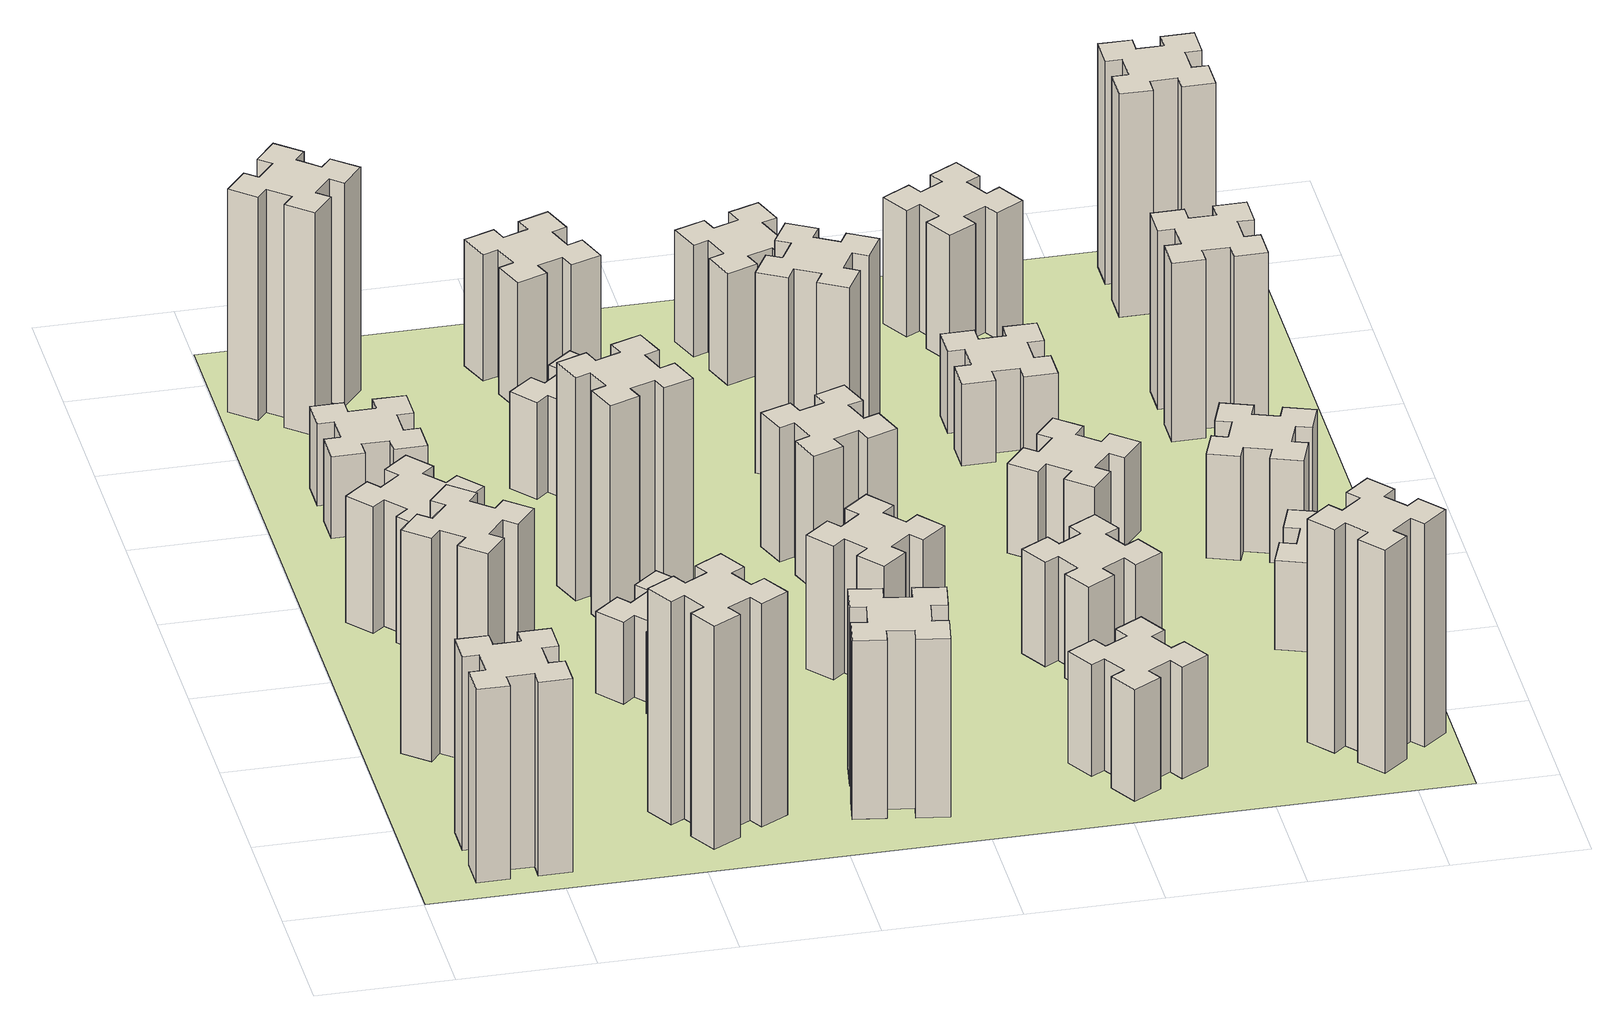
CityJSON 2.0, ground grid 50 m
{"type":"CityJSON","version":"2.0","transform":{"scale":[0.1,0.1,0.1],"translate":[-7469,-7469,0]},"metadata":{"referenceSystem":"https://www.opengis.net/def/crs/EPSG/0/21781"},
"CityObjects":{
"building1":{"type":"Building","attributes":{"class":"1000","function":"1000","usage":"1000","yearOfConstruction":2016,"roofType":"1000","measuredHeight":78,"storeysAboveGround":30,"storeysBelowGround":0},"geometry":[{"type":"Solid","lod":"1","boundaries":[[[[0,1,2,3,4,5,6,7,8,9,10,11,12,13,14,15,16,17,18,19]],[[17,16,20,21]],[[16,15,22,20]],[[15,14,23,22]],[[14,13,24,23]],[[13,12,25,24]],[[12,11,26,25]],[[11,10,27,26]],[[10,9,28,27]],[[9,8,29,28]],[[8,7,30,29]],[[7,6,31,30]],[[6,5,32,31]],[[5,4,33,32]],[[4,3,34,33]],[[3,2,35,34]],[[2,1,36,35]],[[1,0,37,36]],[[0,19,38,37]],[[19,18,39,38]],[[18,17,21,39]],[[24,25,26,27,28,29,30,31,32,33,34,35,36,37,38,39,21,20,22,23]]]]}]},
"building2":{"type":"Building","attributes":{"class":"1000","function":"1000","usage":"1000","yearOfConstruction":2016,"roofType":"1000","measuredHeight":90,"storeysAboveGround":30,"storeysBelowGround":0},"geometry":[{"type":"Solid","lod":"1","boundaries":[[[[40,41,42,43,44,45,46,47,48,49,50,51,52,53,54,55,56,57,58,59]],[[57,56,60,61]],[[56,55,62,60]],[[55,54,63,62]],[[54,53,64,63]],[[53,52,65,64]],[[52,51,66,65]],[[51,50,67,66]],[[50,49,68,67]],[[49,48,69,68]],[[48,47,70,69]],[[47,46,71,70]],[[46,45,72,71]],[[45,44,73,72]],[[44,43,74,73]],[[43,42,75,74]],[[42,41,76,75]],[[41,40,77,76]],[[40,59,78,77]],[[59,58,79,78]],[[58,57,61,79]],[[64,65,66,67,68,69,70,71,72,73,74,75,76,77,78,79,61,60,62,63]]]]}]},
"building3":{"type":"Building","attributes":{"class":"1000","function":"1000","usage":"1000","yearOfConstruction":2016,"roofType":"1000","measuredHeight":51,"storeysAboveGround":30,"storeysBelowGround":0},"geometry":[{"type":"Solid","lod":"1","boundaries":[[[[80,81,82,83,84,85,86,87,88,89,90,91,92,93,94,95,96,97,98,99]],[[97,96,100,101]],[[96,95,102,100]],[[95,94,103,102]],[[94,93,104,103]],[[93,92,105,104]],[[92,91,106,105]],[[91,90,107,106]],[[90,89,108,107]],[[89,88,109,108]],[[88,87,110,109]],[[87,86,111,110]],[[86,85,112,111]],[[85,84,113,112]],[[84,83,114,113]],[[83,82,115,114]],[[82,81,116,115]],[[81,80,117,116]],[[80,99,118,117]],[[99,98,119,118]],[[98,97,101,119]],[[104,105,106,107,108,109,110,111,112,113,114,115,116,117,118,119,101,100,102,103]]]]}]},
"building4":{"type":"Building","attributes":{"class":"1000","function":"1000","usage":"1000","yearOfConstruction":2016,"roofType":"1000","measuredHeight":33,"storeysAboveGround":30,"storeysBelowGround":0},"geometry":[{"type":"Solid","lod":"1","boundaries":[[[[120,121,122,123,124,125,126,127,128,129,130,131,132,133,134,135,136,137,138,139]],[[137,136,140,141]],[[136,135,142,140]],[[135,134,143,142]],[[134,133,144,143]],[[133,132,145,144]],[[132,131,146,145]],[[131,130,147,146]],[[130,129,148,147]],[[129,128,149,148]],[[128,127,150,149]],[[127,126,151,150]],[[126,125,152,151]],[[125,124,153,152]],[[124,123,154,153]],[[123,122,155,154]],[[122,121,156,155]],[[121,120,157,156]],[[120,139,158,157]],[[139,138,159,158]],[[138,137,141,159]],[[144,145,146,147,148,149,150,151,152,153,154,155,156,157,158,159,141,140,142,143]]]]}]},
"building5":{"type":"Building","attributes":{"class":"1000","function":"1000","usage":"1000","yearOfConstruction":2016,"roofType":"1000","measuredHeight":90,"storeysAboveGround":30,"storeysBelowGround":0},"geometry":[{"type":"Solid","lod":"1","boundaries":[[[[160,161,162,163,164,165,166,167,168,169,170,171,172,173,174,175,176,177,178,179]],[[177,176,180,181]],[[176,175,182,180]],[[175,174,183,182]],[[174,173,184,183]],[[173,172,185,184]],[[172,171,186,185]],[[171,170,187,186]],[[170,169,188,187]],[[169,168,189,188]],[[168,167,190,189]],[[167,166,191,190]],[[166,165,192,191]],[[165,164,193,192]],[[164,163,194,193]],[[163,162,195,194]],[[162,161,196,195]],[[161,160,197,196]],[[160,179,198,197]],[[179,178,199,198]],[[178,177,181,199]],[[184,185,186,187,188,189,190,191,192,193,194,195,196,197,198,199,181,180,182,183]]]]}]},
"building6":{"type":"Building","attributes":{"class":"1000","function":"1000","usage":"1000","yearOfConstruction":2016,"roofType":"1000","measuredHeight":90,"storeysAboveGround":30,"storeysBelowGround":0},"geometry":[{"type":"Solid","lod":"1","boundaries":[[[[200,201,202,203,204,205,206,207,208,209,210,211,212,213,214,215,216,217,218,219]],[[217,216,220,221]],[[216,215,222,220]],[[215,214,223,222]],[[214,213,224,223]],[[213,212,225,224]],[[212,211,226,225]],[[211,210,227,226]],[[210,209,228,227]],[[209,208,229,228]],[[208,207,230,229]],[[207,206,231,230]],[[206,205,232,231]],[[205,204,233,232]],[[204,203,234,233]],[[203,202,235,234]],[[202,201,236,235]],[[201,200,237,236]],[[200,219,238,237]],[[219,218,239,238]],[[218,217,221,239]],[[224,225,226,227,228,229,230,231,232,233,234,235,236,237,238,239,221,220,222,223]]]]}]},
"building7":{"type":"Building","attributes":{"class":"1000","function":"1000","usage":"1000","yearOfConstruction":2016,"roofType":"1000","measuredHeight":33,"storeysAboveGround":30,"storeysBelowGround":0},"geometry":[{"type":"Solid","lod":"1","boundaries":[[[[240,241,242,243,244,245,246,247,248,249,250,251,252,253,254,255,256,257,258,259]],[[257,256,260,261]],[[256,255,262,260]],[[255,254,263,262]],[[254,253,264,263]],[[253,252,265,264]],[[252,251,266,265]],[[251,250,267,266]],[[250,249,268,267]],[[249,248,269,268]],[[248,247,270,269]],[[247,246,271,270]],[[246,245,272,271]],[[245,244,273,272]],[[244,243,274,273]],[[243,242,275,274]],[[242,241,276,275]],[[241,240,277,276]],[[240,259,278,277]],[[259,258,279,278]],[[258,257,261,279]],[[264,265,266,267,268,269,270,271,272,273,274,275,276,277,278,279,261,260,262,263]]]]}]},
"building8":{"type":"Building","attributes":{"class":"1000","function":"1000","usage":"1000","yearOfConstruction":2016,"roofType":"1000","measuredHeight":90,"storeysAboveGround":30,"storeysBelowGround":0},"geometry":[{"type":"Solid","lod":"1","boundaries":[[[[280,281,282,283,284,285,286,287,288,289,290,291,292,293,294,295,296,297,298,299]],[[297,296,300,301]],[[296,295,302,300]],[[295,294,303,302]],[[294,293,304,303]],[[293,292,305,304]],[[292,291,306,305]],[[291,290,307,306]],[[290,289,308,307]],[[289,288,309,308]],[[288,287,310,309]],[[287,286,311,310]],[[286,285,312,311]],[[285,284,313,312]],[[284,283,314,313]],[[283,282,315,314]],[[282,281,316,315]],[[281,280,317,316]],[[280,299,318,317]],[[299,298,319,318]],[[298,297,301,319]],[[304,305,306,307,308,309,310,311,312,313,314,315,316,317,318,319,301,300,302,303]]]]}]},
"building9":{"type":"Building","attributes":{"class":"1000","function":"1000","usage":"1000","yearOfConstruction":2016,"roofType":"1000","measuredHeight":72,"storeysAboveGround":30,"storeysBelowGround":0},"geometry":[{"type":"Solid","lod":"1","boundaries":[[[[320,321,322,323,324,325,326,327,328,329,330,331,332,333,334,335,336,337,338,339]],[[337,336,340,341]],[[336,335,342,340]],[[335,334,343,342]],[[334,333,344,343]],[[333,332,345,344]],[[332,331,346,345]],[[331,330,347,346]],[[330,329,348,347]],[[329,328,349,348]],[[328,327,350,349]],[[327,326,351,350]],[[326,325,352,351]],[[325,324,353,352]],[[324,323,354,353]],[[323,322,355,354]],[[322,321,356,355]],[[321,320,357,356]],[[320,339,358,357]],[[339,338,359,358]],[[338,337,341,359]],[[344,345,346,347,348,349,350,351,352,353,354,355,356,357,358,359,341,340,342,343]]]]}]},
"building10":{"type":"Building","attributes":{"class":"1000","function":"1000","usage":"1000","yearOfConstruction":2016,"roofType":"1000","measuredHeight":39,"storeysAboveGround":30,"storeysBelowGround":0},"geometry":[{"type":"Solid","lod":"1","boundaries":[[[[360,361,362,363,364,365,366,367,368,369,370,371,372,373,374,375,376,377,378,379]],[[377,376,380,381]],[[376,375,382,380]],[[375,374,383,382]],[[374,373,384,383]],[[373,372,385,384]],[[372,371,386,385]],[[371,370,387,386]],[[370,369,388,387]],[[369,368,389,388]],[[368,367,390,389]],[[367,366,391,390]],[[366,365,392,391]],[[365,364,393,392]],[[364,363,394,393]],[[363,362,395,394]],[[362,361,396,395]],[[361,360,397,396]],[[360,379,398,397]],[[379,378,399,398]],[[378,377,381,399]],[[384,385,386,387,388,389,390,391,392,393,394,395,396,397,398,399,381,380,382,383]]]]}]},
"building11":{"type":"Building","attributes":{"class":"1000","function":"1000","usage":"1000","yearOfConstruction":2016,"roofType":"1000","measuredHeight":51,"storeysAboveGround":30,"storeysBelowGround":0},"geometry":[{"type":"Solid","lod":"1","boundaries":[[[[400,401,402,403,404,405,406,407,408,409,410,411,412,413,414,415,416,417,418,419]],[[417,416,420,421]],[[416,415,422,420]],[[415,414,423,422]],[[414,413,424,423]],[[413,412,425,424]],[[412,411,426,425]],[[411,410,427,426]],[[410,409,428,427]],[[409,408,429,428]],[[408,407,430,429]],[[407,406,431,430]],[[406,405,432,431]],[[405,404,433,432]],[[404,403,434,433]],[[403,402,435,434]],[[402,401,436,435]],[[401,400,437,436]],[[400,419,438,437]],[[419,418,439,438]],[[418,417,421,439]],[[424,425,426,427,428,429,430,431,432,433,434,435,436,437,438,439,421,420,422,423]]]]}]},
"building12":{"type":"Building","attributes":{"class":"1000","function":"1000","usage":"1000","yearOfConstruction":2016,"roofType":"1000","measuredHeight":54,"storeysAboveGround":30,"storeysBelowGround":0},"geometry":[{"type":"Solid","lod":"1","boundaries":[[[[440,441,442,443,444,445,446,447,448,449,450,451,452,453,454,455,456,457,458,459]],[[457,456,460,461]],[[456,455,462,460]],[[455,454,463,462]],[[454,453,464,463]],[[453,452,465,464]],[[452,451,466,465]],[[451,450,467,466]],[[450,449,468,467]],[[449,448,469,468]],[[448,447,470,469]],[[447,446,471,470]],[[446,445,472,471]],[[445,444,473,472]],[[444,443,474,473]],[[443,442,475,474]],[[442,441,476,475]],[[441,440,477,476]],[[440,459,478,477]],[[459,458,479,478]],[[458,457,461,479]],[[464,465,466,467,468,469,470,471,472,473,474,475,476,477,478,479,461,460,462,463]]]]}]},
"building13":{"type":"Building","attributes":{"class":"1000","function":"1000","usage":"1000","yearOfConstruction":2016,"roofType":"1000","measuredHeight":54,"storeysAboveGround":30,"storeysBelowGround":0},"geometry":[{"type":"Solid","lod":"1","boundaries":[[[[480,481,482,483,484,485,486,487,488,489,490,491,492,493,494,495,496,497,498,499]],[[497,496,500,501]],[[496,495,502,500]],[[495,494,503,502]],[[494,493,504,503]],[[493,492,505,504]],[[492,491,506,505]],[[491,490,507,506]],[[490,489,508,507]],[[489,488,509,508]],[[488,487,510,509]],[[487,486,511,510]],[[486,485,512,511]],[[485,484,513,512]],[[484,483,514,513]],[[483,482,515,514]],[[482,481,516,515]],[[481,480,517,516]],[[480,499,518,517]],[[499,498,519,518]],[[498,497,501,519]],[[504,505,506,507,508,509,510,511,512,513,514,515,516,517,518,519,501,500,502,503]]]]}]},
"building14":{"type":"Building","attributes":{"class":"1000","function":"1000","usage":"1000","yearOfConstruction":2016,"roofType":"1000","measuredHeight":45,"storeysAboveGround":30,"storeysBelowGround":0},"geometry":[{"type":"Solid","lod":"1","boundaries":[[[[520,521,522,523,524,525,526,527,528,529,530,531,532,533,534,535,536,537,538,539]],[[537,536,540,541]],[[536,535,542,540]],[[535,534,543,542]],[[534,533,544,543]],[[533,532,545,544]],[[532,531,546,545]],[[531,530,547,546]],[[530,529,548,547]],[[529,528,549,548]],[[528,527,550,549]],[[527,526,551,550]],[[526,525,552,551]],[[525,524,553,552]],[[524,523,554,553]],[[523,522,555,554]],[[522,521,556,555]],[[521,520,557,556]],[[520,539,558,557]],[[539,538,559,558]],[[538,537,541,559]],[[544,545,546,547,548,549,550,551,552,553,554,555,556,557,558,559,541,540,542,543]]]]}]},
"building15":{"type":"Building","attributes":{"class":"1000","function":"1000","usage":"1000","yearOfConstruction":2016,"roofType":"1000","measuredHeight":81,"storeysAboveGround":30,"storeysBelowGround":0},"geometry":[{"type":"Solid","lod":"1","boundaries":[[[[560,561,562,563,564,565,566,567,568,569,570,571,572,573,574,575,576,577,578,579]],[[577,576,580,581]],[[576,575,582,580]],[[575,574,583,582]],[[574,573,584,583]],[[573,572,585,584]],[[572,571,586,585]],[[571,570,587,586]],[[570,569,588,587]],[[569,568,589,588]],[[568,567,590,589]],[[567,566,591,590]],[[566,565,592,591]],[[565,564,593,592]],[[564,563,594,593]],[[563,562,595,594]],[[562,561,596,595]],[[561,560,597,596]],[[560,579,598,597]],[[579,578,599,598]],[[578,577,581,599]],[[584,585,586,587,588,589,590,591,592,593,594,595,596,597,598,599,581,580,582,583]]]]}]},
"building16":{"type":"Building","attributes":{"class":"1000","function":"1000","usage":"1000","yearOfConstruction":2016,"roofType":"1000","measuredHeight":45,"storeysAboveGround":30,"storeysBelowGround":0},"geometry":[{"type":"Solid","lod":"1","boundaries":[[[[600,601,602,603,604,605,606,607,608,609,610,611,612,613,614,615,616,617,618,619]],[[617,616,620,621]],[[616,615,622,620]],[[615,614,623,622]],[[614,613,624,623]],[[613,612,625,624]],[[612,611,626,625]],[[611,610,627,626]],[[610,609,628,627]],[[609,608,629,628]],[[608,607,630,629]],[[607,606,631,630]],[[606,605,632,631]],[[605,604,633,632]],[[604,603,634,633]],[[603,602,635,634]],[[602,601,636,635]],[[601,600,637,636]],[[600,619,638,637]],[[619,618,639,638]],[[618,617,621,639]],[[624,625,626,627,628,629,630,631,632,633,634,635,636,637,638,639,621,620,622,623]]]]}]},
"building17":{"type":"Building","attributes":{"class":"1000","function":"1000","usage":"1000","yearOfConstruction":2016,"roofType":"1000","measuredHeight":42,"storeysAboveGround":30,"storeysBelowGround":0},"geometry":[{"type":"Solid","lod":"1","boundaries":[[[[640,641,642,643,644,645,646,647,648,649,650,651,652,653,654,655,656,657,658,659]],[[657,656,660,661]],[[656,655,662,660]],[[655,654,663,662]],[[654,653,664,663]],[[653,652,665,664]],[[652,651,666,665]],[[651,650,667,666]],[[650,649,668,667]],[[649,648,669,668]],[[648,647,670,669]],[[647,646,671,670]],[[646,645,672,671]],[[645,644,673,672]],[[644,643,674,673]],[[643,642,675,674]],[[642,641,676,675]],[[641,640,677,676]],[[640,659,678,677]],[[659,658,679,678]],[[658,657,661,679]],[[664,665,666,667,668,669,670,671,672,673,674,675,676,677,678,679,661,660,662,663]]]]}]},
"building18":{"type":"Building","attributes":{"class":"1000","function":"1000","usage":"1000","yearOfConstruction":2016,"roofType":"1000","measuredHeight":36,"storeysAboveGround":30,"storeysBelowGround":0},"geometry":[{"type":"Solid","lod":"1","boundaries":[[[[680,681,682,683,684,685,686,687,688,689,690,691,692,693,694,695,696,697,698,699]],[[697,696,700,701]],[[696,695,702,700]],[[695,694,703,702]],[[694,693,704,703]],[[693,692,705,704]],[[692,691,706,705]],[[691,690,707,706]],[[690,689,708,707]],[[689,688,709,708]],[[688,687,710,709]],[[687,686,711,710]],[[686,685,712,711]],[[685,684,713,712]],[[684,683,714,713]],[[683,682,715,714]],[[682,681,716,715]],[[681,680,717,716]],[[680,699,718,717]],[[699,698,719,718]],[[698,697,701,719]],[[704,705,706,707,708,709,710,711,712,713,714,715,716,717,718,719,701,700,702,703]]]]}]},
"building19":{"type":"Building","attributes":{"class":"1000","function":"1000","usage":"1000","yearOfConstruction":2016,"roofType":"1000","measuredHeight":33,"storeysAboveGround":30,"storeysBelowGround":0},"geometry":[{"type":"Solid","lod":"1","boundaries":[[[[720,721,722,723,724,725,726,727,728,729,730,731,732,733,734,735,736,737,738,739]],[[737,736,740,741]],[[736,735,742,740]],[[735,734,743,742]],[[734,733,744,743]],[[733,732,745,744]],[[732,731,746,745]],[[731,730,747,746]],[[730,729,748,747]],[[729,728,749,748]],[[728,727,750,749]],[[727,726,751,750]],[[726,725,752,751]],[[725,724,753,752]],[[724,723,754,753]],[[723,722,755,754]],[[722,721,756,755]],[[721,720,757,756]],[[720,739,758,757]],[[739,738,759,758]],[[738,737,741,759]],[[744,745,746,747,748,749,750,751,752,753,754,755,756,757,758,759,741,740,742,743]]]]}]},
"building20":{"type":"Building","attributes":{"class":"1000","function":"1000","usage":"1000","yearOfConstruction":2016,"roofType":"1000","measuredHeight":90,"storeysAboveGround":30,"storeysBelowGround":0},"geometry":[{"type":"Solid","lod":"1","boundaries":[[[[760,761,762,763,764,765,766,767,768,769,770,771,772,773,774,775,776,777,778,779]],[[777,776,780,781]],[[776,775,782,780]],[[775,774,783,782]],[[774,773,784,783]],[[773,772,785,784]],[[772,771,786,785]],[[771,770,787,786]],[[770,769,788,787]],[[769,768,789,788]],[[768,767,790,789]],[[767,766,791,790]],[[766,765,792,791]],[[765,764,793,792]],[[764,763,794,793]],[[763,762,795,794]],[[762,761,796,795]],[[761,760,797,796]],[[760,779,798,797]],[[779,778,799,798]],[[778,777,781,799]],[[784,785,786,787,788,789,790,791,792,793,794,795,796,797,798,799,781,780,782,783]]]]}]},
"building21":{"type":"Building","attributes":{"class":"1000","function":"1000","usage":"1000","yearOfConstruction":2016,"roofType":"1000","measuredHeight":51,"storeysAboveGround":30,"storeysBelowGround":0},"geometry":[{"type":"Solid","lod":"1","boundaries":[[[[800,801,802,803,804,805,806,807,808,809,810,811,812,813,814,815,816,817,818,819]],[[817,816,820,821]],[[816,815,822,820]],[[815,814,823,822]],[[814,813,824,823]],[[813,812,825,824]],[[812,811,826,825]],[[811,810,827,826]],[[810,809,828,827]],[[809,808,829,828]],[[808,807,830,829]],[[807,806,831,830]],[[806,805,832,831]],[[805,804,833,832]],[[804,803,834,833]],[[803,802,835,834]],[[802,801,836,835]],[[801,800,837,836]],[[800,819,838,837]],[[819,818,839,838]],[[818,817,821,839]],[[824,825,826,827,828,829,830,831,832,833,834,835,836,837,838,839,821,820,822,823]]]]}]},
"building22":{"type":"Building","attributes":{"class":"1000","function":"1000","usage":"1000","yearOfConstruction":2016,"roofType":"1000","measuredHeight":36,"storeysAboveGround":30,"storeysBelowGround":0},"geometry":[{"type":"Solid","lod":"1","boundaries":[[[[840,841,842,843,844,845,846,847,848,849,850,851,852,853,854,855,856,857,858,859]],[[857,856,860,861]],[[856,855,862,860]],[[855,854,863,862]],[[854,853,864,863]],[[853,852,865,864]],[[852,851,866,865]],[[851,850,867,866]],[[850,849,868,867]],[[849,848,869,868]],[[848,847,870,869]],[[847,846,871,870]],[[846,845,872,871]],[[845,844,873,872]],[[844,843,874,873]],[[843,842,875,874]],[[842,841,876,875]],[[841,840,877,876]],[[840,859,878,877]],[[859,858,879,878]],[[858,857,861,879]],[[864,865,866,867,868,869,870,871,872,873,874,875,876,877,878,879,861,860,862,863]]]]}]},
"building23":{"type":"Building","attributes":{"class":"1000","function":"1000","usage":"1000","yearOfConstruction":2016,"roofType":"1000","measuredHeight":42,"storeysAboveGround":30,"storeysBelowGround":0},"geometry":[{"type":"Solid","lod":"1","boundaries":[[[[880,881,882,883,884,885,886,887,888,889,890,891,892,893,894,895,896,897,898,899]],[[897,896,900,901]],[[896,895,902,900]],[[895,894,903,902]],[[894,893,904,903]],[[893,892,905,904]],[[892,891,906,905]],[[891,890,907,906]],[[890,889,908,907]],[[889,888,909,908]],[[888,887,910,909]],[[887,886,911,910]],[[886,885,912,911]],[[885,884,913,912]],[[884,883,914,913]],[[883,882,915,914]],[[882,881,916,915]],[[881,880,917,916]],[[880,899,918,917]],[[899,898,919,918]],[[898,897,901,919]],[[904,905,906,907,908,909,910,911,912,913,914,915,916,917,918,919,901,900,902,903]]]]}]},
"building24":{"type":"Building","attributes":{"class":"1000","function":"1000","usage":"1000","yearOfConstruction":2016,"roofType":"1000","measuredHeight":72,"storeysAboveGround":30,"storeysBelowGround":0},"geometry":[{"type":"Solid","lod":"1","boundaries":[[[[920,921,922,923,924,925,926,927,928,929,930,931,932,933,934,935,936,937,938,939]],[[937,936,940,941]],[[936,935,942,940]],[[935,934,943,942]],[[934,933,944,943]],[[933,932,945,944]],[[932,931,946,945]],[[931,930,947,946]],[[930,929,948,947]],[[929,928,949,948]],[[928,927,950,949]],[[927,926,951,950]],[[926,925,952,951]],[[925,924,953,952]],[[924,923,954,953]],[[923,922,955,954]],[[922,921,956,955]],[[921,920,957,956]],[[920,939,958,957]],[[939,938,959,958]],[[938,937,941,959]],[[944,945,946,947,948,949,950,951,952,953,954,955,956,957,958,959,941,940,942,943]]]]}]},
"building25":{"type":"Building","attributes":{"class":"1000","function":"1000","usage":"1000","yearOfConstruction":2016,"roofType":"1000","measuredHeight":90,"storeysAboveGround":30,"storeysBelowGround":0},"geometry":[{"type":"Solid","lod":"1","boundaries":[[[[960,961,962,963,964,965,966,967,968,969,970,971,972,973,974,975,976,977,978,979]],[[977,976,980,981]],[[976,975,982,980]],[[975,974,983,982]],[[974,973,984,983]],[[973,972,985,984]],[[972,971,986,985]],[[971,970,987,986]],[[970,969,988,987]],[[969,968,989,988]],[[968,967,990,989]],[[967,966,991,990]],[[966,965,992,991]],[[965,964,993,992]],[[964,963,994,993]],[[963,962,995,994]],[[962,961,996,995]],[[961,960,997,996]],[[960,979,998,997]],[[979,978,999,998]],[[978,977,981,999]],[[984,985,986,987,988,989,990,991,992,993,994,995,996,997,998,999,981,980,982,983]]]]}]},
"landuse1":{"type":"LandUse","attributes":{"name":"plot1","function":"1010"},"geometry":[{"type":"MultiSurface","lod":"1","boundaries":[[[1000,1001,1002,1003]]]}]}
},
"vertices":[
[265,325,0],[265,225,0],[205,225,0],[205,105,0],[325,105,0],[325,165,0],[425,165,0],[425,105,0],[545,105,0],[545,225,0],[485,225,0],[485,325,0],[545,325,0],[545,445,0],[425,445,0],[425,385,0],[325,385,0],[325,445,0],[205,445,0],[205,325,0],[325,385,780],[325,445,780],[425,385,780],[425,445,780],[545,445,780],[545,325,780],[485,325,780],[485,225,780],[545,225,780],[545,105,780],[425,105,780],[425,165,780],[325,165,780],[325,105,780],[205,105,780],[205,225,780],[265,225,780],[265,325,780],[205,325,780],[205,445,780],
[484,1067,0],[408,1132,0],[446,1178,0],[354,1255,0],[277,1163,0],[323,1124,0],[259,1048,0],[213,1086,0],[136,994,0],[228,917,0],[266,963,0],[343,899,0],[304,853,0],[396,776,0],[473,868,0],[427,906,0],[492,983,0],[538,944,0],[615,1036,0],[523,1113,0],[492,983,900],[538,944,900],[427,906,900],[473,868,900],[396,776,900],[304,853,900],[343,899,900],[266,963,900],[228,917,900],[136,994,900],[213,1086,900],[259,1048,900],[323,1124,900],[277,1163,900],[354,1255,900],[446,1178,900],[408,1132,900],[484,1067,900],[523,1113,900],[615,1036,900],
[492,1888,0],[427,1964,0],[473,2003,0],[396,2095,0],[304,2018,0],[343,1972,0],[266,1907,0],[228,1953,0],[136,1876,0],[213,1784,0],[259,1823,0],[323,1746,0],[277,1708,0],[354,1616,0],[446,1693,0],[408,1739,0],[484,1803,0],[523,1757,0],[615,1834,0],[538,1926,0],[484,1803,510],[523,1757,510],[408,1739,510],[446,1693,510],[354,1616,510],[277,1708,510],[323,1746,510],[259,1823,510],[213,1784,510],[136,1876,510],[228,1953,510],[266,1907,510],[343,1972,510],[304,2018,510],[396,2095,510],[473,2003,510],[427,1964,510],[492,1888,510],[538,1926,510],[615,1834,510],
[485,2545,0],[485,2645,0],[545,2645,0],[545,2765,0],[425,2765,0],[425,2705,0],[325,2705,0],[325,2765,0],[205,2765,0],[205,2645,0],[265,2645,0],[265,2545,0],[205,2545,0],[205,2425,0],[325,2425,0],[325,2485,0],[425,2485,0],[425,2425,0],[545,2425,0],[545,2545,0],[425,2485,330],[425,2425,330],[325,2485,330],[325,2425,330],[205,2425,330],[205,2545,330],[265,2545,330],[265,2645,330],[205,2645,330],[205,2765,330],[325,2765,330],[325,2705,330],[425,2705,330],[425,2765,330],[545,2765,330],[545,2645,330],[485,2645,330],[485,2545,330],[545,2545,330],[545,2425,330],
[1127,255,0],[1214,305,0],[1244,253,0],[1348,313,0],[1288,417,0],[1236,387,0],[1186,474,0],[1238,504,0],[1178,608,0],[1074,548,0],[1104,496,0],[1017,446,0],[987,498,0],[883,438,0],[943,334,0],[995,364,0],[1045,277,0],[993,247,0],[1053,143,0],[1157,203,0],[1045,277,900],[993,247,900],[995,364,900],[943,334,900],[883,438,900],[987,498,900],[1017,446,900],[1104,496,900],[1074,548,900],[1178,608,900],[1238,504,900],[1186,474,900],[1236,387,900],[1288,417,900],[1348,313,900],[1244,253,900],[1214,305,900],[1127,255,900],[1157,203,900],[1053,143,900],
[384,3387,0],[308,3452,0],[346,3498,0],[254,3575,0],[177,3483,0],[223,3444,0],[159,3368,0],[113,3406,0],[36,3314,0],[128,3237,0],[166,3283,0],[243,3219,0],[204,3173,0],[296,3096,0],[373,3188,0],[327,3226,0],[392,3303,0],[438,3264,0],[515,3356,0],[423,3433,0],[392,3303,900],[438,3264,900],[327,3226,900],[373,3188,900],[296,3096,900],[204,3173,900],[243,3219,900],[166,3283,900],[128,3237,900],[36,3314,900],[113,3406,900],[159,3368,900],[223,3444,900],[177,3483,900],[254,3575,900],[346,3498,900],[308,3452,900],[384,3387,900],[423,3433,900],[515,3356,900],
[1083,1332,0],[1006,1267,0],[968,1313,0],[876,1236,0],[953,1144,0],[999,1183,0],[1063,1106,0],[1017,1068,0],[1094,976,0],[1186,1053,0],[1148,1099,0],[1224,1163,0],[1263,1117,0],[1355,1194,0],[1278,1286,0],[1232,1248,0],[1167,1324,0],[1213,1363,0],[1136,1455,0],[1044,1378,0],[1167,1324,330],[1213,1363,330],[1232,1248,330],[1278,1286,330],[1355,1194,330],[1263,1117,330],[1224,1163,330],[1148,1099,330],[1186,1053,330],[1094,976,330],[1017,1068,330],[1063,1106,330],[999,1183,330],[953,1144,330],[876,1236,330],[968,1313,330],[1006,1267,330],[1083,1332,330],[1044,1378,330],[1136,1455,330],
[995,1865,0],[1029,1771,0],[973,1750,0],[1014,1637,0],[1127,1679,0],[1106,1735,0],[1200,1769,0],[1220,1713,0],[1333,1754,0],[1292,1867,0],[1236,1846,0],[1202,1940,0],[1258,1960,0],[1217,2073,0],[1104,2032,0],[1125,1976,0],[1031,1942,0],[1010,1998,0],[897,1957,0],[939,1844,0],[1031,1942,900],[1010,1998,900],[1125,1976,900],[1104,2032,900],[1217,2073,900],[1258,1960,900],[1202,1940,900],[1236,1846,900],[1292,1867,900],[1333,1754,900],[1220,1713,900],[1200,1769,900],[1106,1735,900],[1127,1679,900],[1014,1637,900],[973,1750,900],[1029,1771,900],[995,1865,900],[939,1844,900],[897,1957,900],
[1855,307,0],[1872,405,0],[1931,395,0],[1952,513,0],[1834,534,0],[1824,475,0],[1725,492,0],[1736,551,0],[1617,572,0],[1597,454,0],[1656,444,0],[1638,345,0],[1579,356,0],[1558,237,0],[1677,217,0],[1687,276,0],[1785,258,0],[1775,199,0],[1893,178,0],[1914,297,0],[1785,258,720],[1775,199,720],[1687,276,720],[1677,217,720],[1558,237,720],[1579,356,720],[1638,345,720],[1656,444,720],[1597,454,720],[1617,572,720],[1736,551,720],[1725,492,720],[1824,475,720],[1834,534,720],[1952,513,720],[1931,395,720],[1872,405,720],[1855,307,720],[1914,297,720],[1893,178,720],
[1083,2712,0],[1006,2647,0],[968,2693,0],[876,2616,0],[953,2524,0],[999,2563,0],[1063,2486,0],[1017,2448,0],[1094,2356,0],[1186,2433,0],[1148,2479,0],[1224,2543,0],[1263,2497,0],[1355,2574,0],[1278,2666,0],[1232,2628,0],[1167,2704,0],[1213,2743,0],[1136,2835,0],[1044,2758,0],[1167,2704,390],[1213,2743,390],[1232,2628,390],[1278,2666,390],[1355,2574,390],[1263,2497,390],[1224,2543,390],[1148,2479,390],[1186,2433,390],[1094,2356,390],[1017,2448,390],[1063,2486,390],[999,2563,390],[953,2524,390],[876,2616,390],[968,2693,390],[1006,2647,390],[1083,2712,390],[1044,2758,390],[1136,2835,390],
[1125,3456,0],[1031,3422,0],[1010,3478,0],[897,3437,0],[939,3324,0],[995,3345,0],[1029,3251,0],[973,3230,0],[1014,3117,0],[1127,3159,0],[1106,3215,0],[1200,3249,0],[1220,3193,0],[1333,3234,0],[1292,3347,0],[1236,3326,0],[1202,3420,0],[1258,3440,0],[1217,3553,0],[1104,3512,0],[1202,3420,510],[1258,3440,510],[1236,3326,510],[1292,3347,510],[1333,3234,510],[1220,3193,510],[1200,3249,510],[1106,3215,510],[1127,3159,510],[1014,3117,510],[973,3230,510],[1029,3251,510],[995,3345,510],[939,3324,510],[897,3437,510],[1010,3478,510],[1031,3422,510],[1125,3456,510],[1104,3512,510],[1217,3553,510],
[1888,1099,0],[1964,1163,0],[2003,1117,0],[2095,1194,0],[2018,1286,0],[1972,1248,0],[1907,1324,0],[1953,1363,0],[1876,1455,0],[1784,1378,0],[1823,1332,0],[1746,1267,0],[1708,1313,0],[1616,1236,0],[1693,1144,0],[1739,1183,0],[1803,1106,0],[1757,1068,0],[1834,976,0],[1926,1053,0],[1803,1106,540],[1757,1068,540],[1739,1183,540],[1693,1144,540],[1616,1236,540],[1708,1313,540],[1746,1267,540],[1823,1332,540],[1784,1378,540],[1876,1455,540],[1953,1363,540],[1907,1324,540],[1972,1248,540],[2018,1286,540],[2095,1194,540],[2003,1117,540],[1964,1163,540],[1888,1099,540],[1926,1053,540],[1834,976,540],
[1976,1946,0],[1942,2040,0],[1998,2060,0],[1957,2173,0],[1844,2132,0],[1865,2076,0],[1771,2042,0],[1750,2098,0],[1637,2057,0],[1679,1944,0],[1735,1965,0],[1769,1871,0],[1713,1850,0],[1754,1737,0],[1867,1779,0],[1846,1835,0],[1940,1869,0],[1960,1813,0],[2073,1854,0],[2032,1967,0],[1940,1869,540],[1960,1813,540],[1846,1835,540],[1867,1779,540],[1754,1737,540],[1713,1850,540],[1769,1871,540],[1735,1965,540],[1679,1944,540],[1637,2057,540],[1750,2098,540],[1771,2042,540],[1865,2076,540],[1844,2132,540],[1957,2173,540],[1998,2060,540],[1942,2040,540],[1976,1946,540],[2032,1967,540],[2073,1854,540],
[2475,364,0],[2525,277,0],[2473,247,0],[2533,143,0],[2637,203,0],[2607,255,0],[2694,305,0],[2724,253,0],[2828,313,0],[2768,417,0],[2716,387,0],[2666,474,0],[2718,504,0],[2658,608,0],[2554,548,0],[2584,496,0],[2497,446,0],[2467,498,0],[2363,438,0],[2423,334,0],[2497,446,450],[2467,498,450],[2584,496,450],[2554,548,450],[2658,608,450],[2718,504,450],[2666,474,450],[2716,387,450],[2768,417,450],[2828,313,450],[2724,253,450],[2694,305,450],[2607,255,450],[2637,203,450],[2533,143,450],[2473,247,450],[2525,277,450],[2475,364,450],[2423,334,450],[2363,438,450],
[2054,2666,0],[1967,2716,0],[1997,2768,0],[1893,2828,0],[1833,2724,0],[1885,2694,0],[1835,2607,0],[1783,2637,0],[1723,2533,0],[1827,2473,0],[1857,2525,0],[1944,2475,0],[1914,2423,0],[2018,2363,0],[2078,2467,0],[2026,2497,0],[2076,2584,0],[2128,2554,0],[2188,2658,0],[2084,2718,0],[2076,2584,810],[2128,2554,810],[2026,2497,810],[2078,2467,810],[2018,2363,810],[1914,2423,810],[1944,2475,810],[1857,2525,810],[1827,2473,810],[1723,2533,810],[1783,2637,810],[1835,2607,810],[1885,2694,810],[1833,2724,810],[1893,2828,810],[1997,2768,810],[1967,2716,810],[2054,2666,810],[2084,2718,810],[2188,2658,810],
[1865,3456,0],[1771,3422,0],[1750,3478,0],[1637,3437,0],[1679,3324,0],[1735,3345,0],[1769,3251,0],[1713,3230,0],[1754,3117,0],[1867,3159,0],[1846,3215,0],[1940,3249,0],[1960,3193,0],[2073,3234,0],[2032,3347,0],[1976,3326,0],[1942,3420,0],[1998,3440,0],[1957,3553,0],[1844,3512,0],[1942,3420,450],[1998,3440,450],[1976,3326,450],[2032,3347,450],[2073,3234,450],[1960,3193,450],[1940,3249,450],[1846,3215,450],[1867,3159,450],[1754,3117,450],[1713,3230,450],[1769,3251,450],[1735,3345,450],[1679,3324,450],[1637,3437,450],[1750,3478,450],[1771,3422,450],[1865,3456,450],[1844,3512,450],[1957,3553,450],
[2475,1104,0],[2525,1017,0],[2473,987,0],[2533,883,0],[2637,943,0],[2607,995,0],[2694,1045,0],[2724,993,0],[2828,1053,0],[2768,1157,0],[2716,1127,0],[2666,1214,0],[2718,1244,0],[2658,1348,0],[2554,1288,0],[2584,1236,0],[2497,1186,0],[2467,1238,0],[2363,1178,0],[2423,1074,0],[2497,1186,420],[2467,1238,420],[2584,1236,420],[2554,1288,420],[2658,1348,420],[2718,1244,420],[2666,1214,420],[2716,1127,420],[2768,1157,420],[2828,1053,420],[2724,993,420],[2694,1045,420],[2607,995,420],[2637,943,420],[2533,883,420],[2473,987,420],[2525,1017,420],[2475,1104,420],[2423,1074,420],[2363,1178,420],
[2747,1746,0],[2812,1823,0],[2858,1784,0],[2935,1876,0],[2843,1953,0],[2804,1907,0],[2728,1972,0],[2766,2018,0],[2674,2095,0],[2597,2003,0],[2643,1964,0],[2579,1888,0],[2533,1926,0],[2456,1834,0],[2548,1757,0],[2586,1803,0],[2663,1739,0],[2624,1693,0],[2716,1616,0],[2793,1708,0],[2663,1739,360],[2624,1693,360],[2586,1803,360],[2548,1757,360],[2456,1834,360],[2533,1926,360],[2579,1888,360],[2643,1964,360],[2597,2003,360],[2674,2095,360],[2766,2018,360],[2728,1972,360],[2804,1907,360],[2843,1953,360],[2935,1876,360],[2858,1784,360],[2812,1823,360],[2747,1746,360],[2793,1708,360],[2716,1616,360],
[2545,2485,0],[2645,2485,0],[2645,2425,0],[2765,2425,0],[2765,2545,0],[2705,2545,0],[2705,2645,0],[2765,2645,0],[2765,2765,0],[2645,2765,0],[2645,2705,0],[2545,2705,0],[2545,2765,0],[2425,2765,0],[2425,2645,0],[2485,2645,0],[2485,2545,0],[2425,2545,0],[2425,2425,0],[2545,2425,0],[2485,2545,330],[2425,2545,330],[2485,2645,330],[2425,2645,330],[2425,2765,330],[2545,2765,330],[2545,2705,330],[2645,2705,330],[2645,2765,330],[2765,2765,330],[2765,2645,330],[2705,2645,330],[2705,2545,330],[2765,2545,330],[2765,2425,330],[2645,2425,330],[2645,2485,330],[2545,2485,330],[2545,2425,330],[2425,2425,330],
[3468,259,0],[3544,323,0],[3583,277,0],[3675,354,0],[3598,446,0],[3552,408,0],[3487,484,0],[3533,523,0],[3456,615,0],[3364,538,0],[3403,492,0],[3326,427,0],[3288,473,0],[3196,396,0],[3273,304,0],[3319,343,0],[3383,266,0],[3337,228,0],[3414,136,0],[3506,213,0],[3383,266,900],[3337,228,900],[3319,343,900],[3273,304,900],[3196,396,900],[3288,473,900],[3326,427,900],[3403,492,900],[3364,538,900],[3456,615,900],[3533,523,900],[3487,484,900],[3552,408,900],[3598,446,900],[3675,354,900],[3583,277,900],[3544,323,900],[3468,259,900],[3506,213,900],[3414,136,900],
[2716,3347,0],[2666,3434,0],[2718,3464,0],[2658,3568,0],[2554,3508,0],[2584,3456,0],[2497,3406,0],[2467,3458,0],[2363,3398,0],[2423,3294,0],[2475,3324,0],[2525,3237,0],[2473,3207,0],[2533,3103,0],[2637,3163,0],[2607,3215,0],[2694,3265,0],[2724,3213,0],[2828,3273,0],[2768,3377,0],[2694,3265,510],[2724,3213,510],[2607,3215,510],[2637,3163,510],[2533,3103,510],[2473,3207,510],[2525,3237,510],[2475,3324,510],[2423,3294,510],[2363,3398,510],[2467,3458,510],[2497,3406,510],[2584,3456,510],[2554,3508,510],[2658,3568,510],[2718,3464,510],[2666,3434,510],[2716,3347,510],[2768,3377,510],[2828,3273,510],
[3351,1029,0],[3445,995,0],[3424,939,0],[3537,897,0],[3578,1010,0],[3522,1031,0],[3556,1125,0],[3612,1104,0],[3653,1217,0],[3540,1258,0],[3520,1202,0],[3426,1236,0],[3447,1292,0],[3334,1333,0],[3293,1220,0],[3349,1200,0],[3315,1106,0],[3259,1127,0],[3217,1014,0],[3330,973,0],[3315,1106,360],[3259,1127,360],[3349,1200,360],[3293,1220,360],[3334,1333,360],[3447,1292,360],[3426,1236,360],[3520,1202,360],[3540,1258,360],[3653,1217,360],[3612,1104,360],[3556,1125,360],[3522,1031,360],[3578,1010,360],[3537,897,360],[3424,939,360],[3445,995,360],[3351,1029,360],[3330,973,360],[3217,1014,360],
[3420,1842,0],[3326,1876,0],[3347,1932,0],[3234,1973,0],[3193,1860,0],[3249,1840,0],[3215,1746,0],[3159,1767,0],[3117,1654,0],[3230,1613,0],[3251,1669,0],[3345,1635,0],[3324,1579,0],[3437,1537,0],[3478,1650,0],[3422,1671,0],[3456,1765,0],[3512,1744,0],[3553,1857,0],[3440,1898,0],[3456,1765,420],[3512,1744,420],[3422,1671,420],[3478,1650,420],[3437,1537,420],[3324,1579,420],[3345,1635,420],[3251,1669,420],[3230,1613,420],[3117,1654,420],[3159,1767,420],[3215,1746,420],[3249,1840,420],[3193,1860,420],[3234,1973,420],[3347,1932,420],[3326,1876,420],[3420,1842,420],[3440,1898,420],[3553,1857,420],
[3385,2705,0],[3285,2705,0],[3285,2765,0],[3165,2765,0],[3165,2645,0],[3225,2645,0],[3225,2545,0],[3165,2545,0],[3165,2425,0],[3285,2425,0],[3285,2485,0],[3385,2485,0],[3385,2425,0],[3505,2425,0],[3505,2545,0],[3445,2545,0],[3445,2645,0],[3505,2645,0],[3505,2765,0],[3385,2765,0],[3445,2645,720],[3505,2645,720],[3445,2545,720],[3505,2545,720],[3505,2425,720],[3385,2425,720],[3385,2485,720],[3285,2485,720],[3285,2425,720],[3165,2425,720],[3165,2545,720],[3225,2545,720],[3225,2645,720],[3165,2645,720],[3165,2765,720],[3285,2765,720],[3285,2705,720],[3385,2705,720],[3385,2765,720],[3505,2765,720],
[3285,3325,0],[3385,3325,0],[3385,3265,0],[3505,3265,0],[3505,3385,0],[3445,3385,0],[3445,3485,0],[3505,3485,0],[3505,3605,0],[3385,3605,0],[3385,3545,0],[3285,3545,0],[3285,3605,0],[3165,3605,0],[3165,3485,0],[3225,3485,0],[3225,3385,0],[3165,3385,0],[3165,3265,0],[3285,3265,0],[3225,3385,900],[3165,3385,900],[3225,3485,900],[3165,3485,900],[3165,3605,900],[3285,3605,900],[3285,3545,900],[3385,3545,900],[3385,3605,900],[3505,3605,900],[3505,3485,900],[3445,3485,900],[3445,3385,900],[3505,3385,900],[3505,3265,900],[3385,3265,900],[3385,3325,900],[3285,3325,900],[3285,3265,900],[3165,3265,900],
[5,3705,0],[3705,3705,0],[3705,5,0],[5,5,0]
]}
